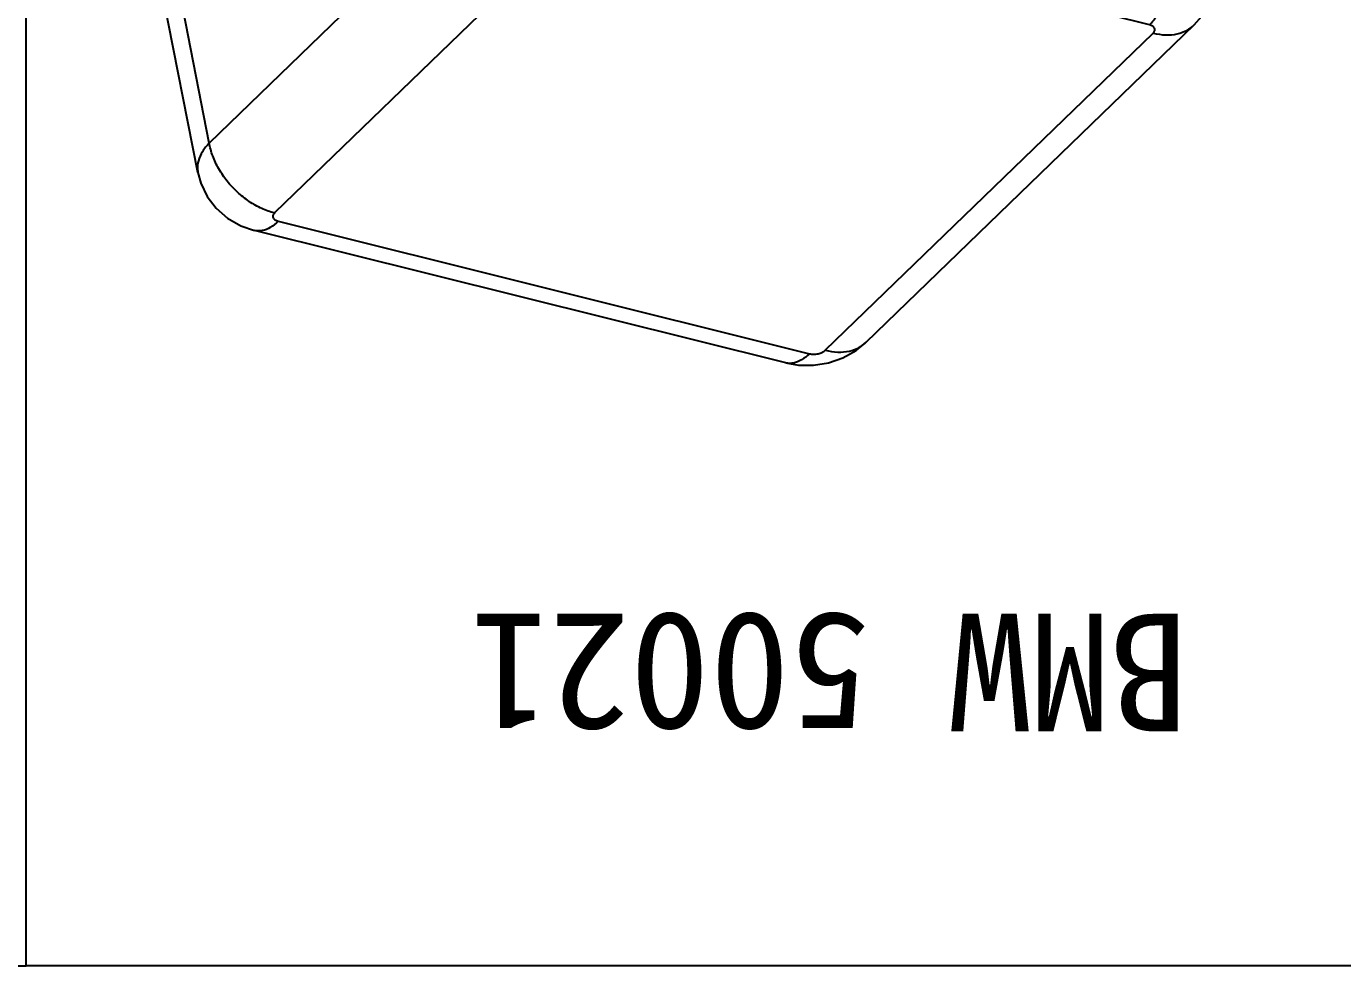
# Model space of a CAD drawing. Header units: millimetres. Extents: x 1786 to 3857, y -2202 to -1928.
# Drawn here: x 3327.5 to 3384.6, y -2159.9 to -2119.2 of the extents above; entities that cross this region are included whole.
import ezdxf

# ---------------------------------------------------------------- set-up
doc = ezdxf.new("R2010")
doc.units = ezdxf.units.MM
doc.layers.add('text', color=212, linetype='Continuous', lineweight=20)
doc.styles.add('样式 1', font='SimSun.ttf')

# ---------------------------------------------------------------- blocks, each defined once
blk = doc.blocks.new('*u239')
at = {"color": 7, "linetype": 'Continuous'}
for p, q in [((-4.505094130758152, 18.56057234950003, -3e-09), (18.52844931734217, 12.81807950209986, -3e-09)), ((-6.221000694958093, 18.01260972340015, -3e-09), (-20.43775849885787, 4.260282650399859, -3e-09)), ((17.49569713564188, 12.41734255660003, -3e-09), (-5.53715178245784, 18.15966188230004, -3e-09)), ((-7.999802496758093, 17.65951119889996, -3e-09), (-22.21813120845809, 3.905664174400044, -3e-09)), ((3.440790015642051, -1.692878032999943, -3e-09), (17.65754781944179, 12.05944904009993, -3e-09)), ((20.97898091894194, 10.30440497719997, -3e-09), (22.46550971074203, 2.739701513999989, -3e-09)), ((6.270953626041774, -4.725823958799992, -3e-09), (20.48752210794191, 9.026319977000185, -3e-09)), ((20.48752210794191, 9.026319977000185, -3e-09), (21.96578078424182, 1.504328664600052, -3e-09)), ((-20.27590781495792, 3.90238913389976, -3e-09), (2.756941103141799, -1.839930191899839, -3e-09)), ((23.22437047524181, 0.6560252306999246, -3e-09), (22.99060252284198, 2.365501802499921, -3e-09)), ((22.99078635224214, 2.364152750799803, -3e-09), (22.99060780814216, 2.365463120800086, -3e-09)), ((-23.20164689775811, 1.445292747599979, -3e-09), (-22.81291233985803, -6.353977404700117, -3e-09)), ((7.332424884141801, -12.65098714579995, -3e-09), (21.96578078424182, 1.504328664600052, -3e-09)), ((7.370629421741796, -12.64711927179997, -3e-09), (21.98196956824177, 1.486899992100007, -3e-09)), ((7.797159519442175, -13.11523267060011, -3e-09), (22.40836637434222, 1.018657655999959, -3e-09)), ((22.64208982854188, -0.6909209640998597, -3e-09), (22.40836637434222, 1.018657655999959, -3e-09)), ((-21.54878446585781, -0.01298741379991952, -3e-09), (1.483757728041837, -5.755230270199945, -3e-09)), ((-21.54878446585781, -0.01298741379991952, -3e-09), (-21.16230519005785, -7.7697639549001, -3e-09)), ((22.56705142694182, -0.9483150497001134, -3e-09), (7.937020284241953, -15.10041471539989, -3e-09)), ((22.64208982854188, -0.6909209640998597, -3e-09), (8.012293860042064, -14.84279313820002, -3e-09)), ((6.270953626041774, -4.725823958799992, -3e-09), (7.332424884141801, -12.65098714579995, -3e-09)), ((1.483757728041837, -5.755230270199945, -3e-09), (2.54548249704203, -13.68035225819995, -3e-09)), ((-23.04859089565798, -8.556014559200094, -3e-09), (-23.23338542805823, -6.836028592899993, -3e-09)), ((-21.16819418475779, -7.788713014700079, -3e-09), (-21.16125793455785, -7.790448601600019, -3e-09)), ((2.54548249704203, -13.68035225819995, -3e-09), (-21.16230519005785, -7.7697639549001, -3e-09)), ((-21.16125793455785, -7.790448601600019, -3e-09), (-21.00248218625802, -7.830032981799832, -3e-09)), ((-21.3508217492581, -8.391094800299925, -3e-09), (-21.1921369373581, -8.430656509100118, -3e-09)), ((-21.16581458915789, -10.11120540289994, -3e-09), (-21.3508217492581, -8.391094800299925, -3e-09)), ((-21.1921369373581, -8.430656509100118, -3e-09), (-21.00183942965805, -10.15208604820009, -3e-09)), ((-20.48906449135802, -9.055376075099957, -3e-09), (-20.98697768995817, -11.40861675470023, -3e-09)), ((-20.09476259415806, -8.77202919120009, -3e-09), (-20.59267579265816, -11.12526987039996, -3e-09)), ((-21.57877425115794, -10.17038749599988, -3e-09), (-21.02518419725811, -10.34726917670014, -3e-09)), ((-21.00183942965805, -10.15208604820009, -3e-09), (-21.16581458915789, -10.11120540289994, -3e-09)), ((-15.18074506095809, -10.22619133079979, -3e-09), (-5.022681680058213, -12.75869800730015, -3e-09)), ((-20.8610178596582, -10.38820547329988, -3e-09), (-21.0252886669582, -10.34725112000024, -3e-09)), ((-20.86093669475804, -10.38823074840002, -3e-09), (-20.77661551335814, -10.41440163280004, -3e-09)), ((-15.39325000025792, -10.87499608889993, -3e-09), (-5.235186619358046, -13.40750276539984, -3e-09)), ((-15.39325000025792, -10.87499608889993, -3e-09), (-15.20446698755813, -13.05546128269998, -3e-09)), ((-21.0167765134579, -11.98586344390014, -3e-09), (-20.82647562545799, -13.70732371050008, -3e-09)), ((-7.5115427549581, -15.16625337360006, -3e-09), (-17.66960613595802, -12.63374669709992, -3e-09)), ((-7.339533128857965, -15.09943496679989, -3e-09), (-17.49759650975784, -12.56692829029998, -3e-09)), ((-6.692582740658054, -15.17755905629997, -3e-09), (-15.20446698755813, -13.05546128269998, -3e-09)), ((7.797159519442175, -13.11523267060011, -3e-09), (8.012293860042064, -14.84279313820002, -3e-09)), ((-18.47466341115796, -13.3232610256, -3e-09), (-8.169895485158122, -15.89234261069987, -3e-09)), ((-5.235186619358046, -13.40750276539984, -3e-09), (-5.107939832757893, -14.87721757279996, -3e-09)), ((2.352085848841853, -13.65256009730001, -3e-09), (2.510861597142139, -13.69214447750005, -3e-09)), ((-20.82648113275809, -13.70727386659996, -3e-09), (-20.82675138835793, -13.7048083917, -3e-09)), ((-18.66399810285793, -13.92396434679995, -3e-09), (-18.47370112385806, -15.64539375420009, -3e-09)), ((-18.66399810285793, -13.92396434679995, -3e-09), (-8.359688066158014, -16.49293177560003, -3e-09)), ((-3.306705309258177, -15.43483499300009, -3e-09), (0.2678614877418113, -13.84863479060004, -3e-09)), ((2.162562908041764, -14.25321648620002, -3e-09), (2.372151981741808, -15.97945560549988, -3e-09)), ((2.162562908041764, -14.25321648620002, -3e-09), (2.321297782541933, -14.29279067610014, -3e-09)), ((-3.015041238258164, -15.99012090299993, -3e-09), (0.5591804683422197, -14.40407383320007, -3e-09)), ((0.5591804683422197, -14.40407383320007, -3e-09), (0.768769509341837, -16.1303129373, -3e-09)), ((2.321297782541933, -14.29279067610014, -3e-09), (2.536176780542064, -16.02034862639994, -3e-09)), ((-19.03450142845804, -15.65673911500016, -3e-09), (-18.33310038005811, -15.88145321299999, -3e-09)), ((-8.15009917075804, -18.21917085040013, -3e-09), (-18.47370112385806, -15.64539375420009, -3e-09)), ((-8.009139622457951, -18.45532467490011, -3e-09), (-18.33319908835801, -15.88143351610006, -3e-09)), ((2.536176780542064, -16.02034862639994, -3e-09), (2.372151981741808, -15.97945560549988, -3e-09)), ((-8.15009917075804, -18.21917085040013, -3e-09), (-8.359688066158014, -16.49293177560003, -3e-09)), ((-2.805452237757891, -17.71636002510013, -3e-09), (-3.015041238258164, -15.99012090299993, -3e-09)), ((0.6989311171419104, -16.38851863829996, -3e-09), (-2.875635683457858, -17.97471884230004, -3e-09)), ((0.768769509341837, -16.1303129373, -3e-09), (-2.805452237757891, -17.71636002510013, -3e-09)), ((2.677112514842065, -16.25649651369986, -3e-09), (2.512841712341924, -16.21554216159984, -3e-09))]:
    blk.add_line(p, q, dxfattribs=at)
at = {"color": 7, "linetype": 'Continuous', "elevation": -3e-09}
for points in [[(-4.50517525145824, 18.5605890116999), (-5.056367981258063, 18.654188858), (-5.706729030057886, 18.65981104100001), (-6.357361420457892, 18.55536624139995), (-6.98448441735809, 18.34031390979999), (-7.562924932457918, 18.01671433650017), (-7.999800736557972, 17.65950937870002)], [(20.97917935004216, 10.30332291109994), (20.84933275314188, 10.77089331160005), (20.57203576624215, 11.34603471249989), (20.18352563804183, 11.85611455959997), (19.6930656478421, 12.28539515439979), (19.11203276284186, 12.61722060769989), (18.52844886084222, 12.81807767359987)], [(-22.21812794245807, 3.905660802499824), (-22.55296890965792, 3.528251827599888), (-22.871451542258, 3.015918492000083), (-23.08654783605789, 2.459872129300038), (-23.19338803185792, 1.878135897300126), (-23.20161310045796, 1.444618058299966)], [(22.99076534194182, 2.364221374200042), (22.97816103474179, 2.44156281060009), (22.81975233734192, 2.884151940199899), (22.52033537934221, 3.288230934999774), (22.32714096594191, 3.443837571499898)], [(22.56704098724185, -0.9483168397000554), (22.92279958134213, -0.5260062584998195), (23.1668327273419, -0.01884695019998617), (23.23758898364213, 0.4984807481000644), (23.22396425494208, 0.6589105564999045)], [(-22.84946113915794, -5.620690504199956), (-22.92638798775806, -5.711648843399871), (-23.169312904658, -6.210492739000074), (-23.24125546675805, -6.719263414599936), (-23.23304996685783, -6.838998982099838)], [(-23.04888480185809, -8.553222298000037), (-23.03130722035803, -8.673335140799963), (-22.87171396325812, -9.124251892099892), (-22.56898710995802, -9.536050070400051), (-22.13216087535784, -9.889631264700029), (-21.57877425115794, -10.17038749599988)], [(-20.48632701185807, -9.011670693100086), (-20.48652203925803, -9.03975903060018), (-20.48910658515797, -9.055491610499985)], [(-20.98700625845777, -11.4088100150002), (-21.02540088755813, -11.70514198239994), (-21.01673953575801, -11.98621764200016)], [(-20.82674004805813, -13.70492842280009), (-20.80405336225795, -13.85437434730011), (-20.61031342915794, -14.39033670480012), (-20.24724497185798, -14.88040758219995), (-19.71976688645782, -15.30756537010006), (-19.03450142845804, -15.65673911500016)], [(2.677066258941977, -16.25647693339988), (3.291605599141803, -16.3705884638), (4.027762509541844, -16.41915368689979), (4.783193017141912, -16.38307652950016), (5.53345049984182, -16.26441482080008), (6.2539109294421, -16.06638055600001), (6.92043466854193, -15.79315483729988), (7.508115927142171, -15.45040202600012), (7.937138356642208, -15.10029222950016)], [(0.6989912150420423, -16.38849671720004), (0.9169433516422032, -16.30401546819985), (1.254245881641964, -16.2129133612998), (1.61437245504203, -16.15906586360006), (1.973300923341867, -16.14668859340009), (2.306906196442014, -16.17490919519992), (2.512740553741878, -16.21552325230004)], [(-8.009177815158182, -18.45531025970013), (-7.243288410158129, -18.59792992780012), (-6.345020117258173, -18.65981104100001), (-5.421307124057876, -18.62155803809992), (-4.501745180858052, -18.48541363129993), (-3.615949570657904, -18.25542777789997), (-2.875616894657924, -17.97470259810007)]]:
    blk.add_lwpolyline(points, dxfattribs=at)
at = {"color": 7, "linetype": 'Continuous'}
for centre, radius, start, end in [((21.4590827159418, 2.537110056500069, -3e-09), 1.0496927385, 14.936874208999, 19.92056307989848), ((21.48070042114205, 2.543442221099895, -3e-09), 1.0271734871, 11.13542683419988, 14.90641057329134), ((22.10315631164212, 0.5000795447999735, -3e-09), 1.1318908882, 3.153686284103778, 7.918269702503087), ((-21.78818931915794, -6.299712346100023, -3e-09), 1.0495069787, 175.7174828315886, 183.0654839678888), ((-21.77543653535804, -6.300975160000235, -3e-09), 1.0623185006, 172.79116140109, 175.7009259203109), ((-20.18602560105819, -9.118712315299945, -3e-09), 0.3094776142, 160.275461646105, 168.1949157809947), ((5.574546814341829, -10.79005503989993, -3e-09), 2.583524781, 313.3381629198157, 314.0436559531892), ((3.584491243841967, -9.384768477099897, -3e-09), 4.4391630548, 256.0040051279108, 256.4135931882892), ((-6.764996969357981, -12.16761583380003, -3e-09), 3.090171145, 256.0197630308984, 258.9553000500052), ((5.882432276342115, -12.63320374990008, -3e-09), 3.0689733367, 309.8397254973889, 313.9474313002855)]:
    blk.add_arc(centre, radius, start, end, dxfattribs=at)
for centre, major_axis, ratio, start_param, end_param in [((18.99670695464192, 2.240311160200008, -3e-09), (3.480454095099999, 0.4264473825), 0.5371483049, -0.6181932132, 0.0387019018), ((-19.32618614725789, -6.000491834900004, -3e-09), (3.480454095099999, 0.4264473825), 0.5371483049, 3.1028577267, 4.092293115099999), ((4.370316570441901, -11.90826668260001, -3e-09), (3.4746030341, 0.4224019066999999), 0.5390830832, -2.1878585232, -0.6189648485)]:
    blk.add_ellipse(centre, major_axis=major_axis, ratio=ratio, start_param=start_param, end_param=end_param, dxfattribs=at)
for points, start_tangent, end_tangent in [([(-5.53715178245784, 18.15966188230004, -3e-09), (-5.190624540457975, 18.42834798879994, -3e-09), (-4.846002278357901, 18.56530303770001, -3e-09), (-4.519622821158009, 18.56403411959991, -3e-09), (-4.505177624158023, 18.5605795657998, -3e-09)], (0.7187492327769499, 0.6952694012989109), (0.9699834703813759, -0.2431708600694222)), ([(-6.221000694958093, 18.01260972340015, -3e-09), (-6.76339100885798, 18.09014665279983, -3e-09), (-7.265544660057913, 18.04501418759992, -3e-09), (-7.703655555458226, 17.87935196709986, -3e-09), (-7.999771662357944, 17.65947922999976, -3e-09)], (-0.9702998288858179, 0.2419054403359967), (-0.7197625815705375, -0.6942203008922423)), ([(-5.53715178245784, 18.15966188230004, -3e-09), (-5.624519819858051, 18.17536957799985, -3e-09), (-5.718744430757852, 18.18081023369996, -3e-09), (-5.816008603158025, 18.17572512719994, -3e-09), (-5.912579751357953, 18.16030687519992, -3e-09), (-6.004751196658162, 18.13514618269983, -3e-09), (-6.088978639557808, 18.10121003150016, -3e-09), (-6.162028593158084, 18.05980328009991, -3e-09), (-6.221000694958093, 18.01260972340015, -3e-09)], (-0.970324363879684, 0.241807007469773), (-0.7188433684121227, -0.6951720734393129)), ([(17.49569713564188, 12.41734255660003, -3e-09), (17.84222484234215, 12.68602889279987, -3e-09), (18.18684739884202, 12.82298382609997, -3e-09), (18.51322694404189, 12.82171459900019, -3e-09), (18.52775165494222, 12.81824009029992, -3e-09)], (0.7187493085036255, 0.6952693230148733), (0.96995409895363, -0.2432879896810599)), ([(17.65754781944179, 12.05944904009993, -3e-09), (17.70030481834192, 12.11064991379999, -3e-09), (17.72526972344212, 12.16404320879997, -3e-09), (17.73136073914202, 12.21745989329997, -3e-09), (17.71833946934203, 12.26884966079979, -3e-09), (17.68670369974188, 12.31623985069996, -3e-09), (17.63766895524213, 12.35780806759999, -3e-09), (17.57312144984189, 12.39195883589991, -3e-09), (17.49569713564188, 12.41734255660003, -3e-09)], (0.7186477026350461, 0.6953743448656777), (-0.9702770970551374, 0.2419966010717001)), ([(17.65754781944179, 12.05944904009993, -3e-09), (18.21446053664204, 11.86291891700012, -3e-09), (18.75949439814212, 11.55671248020008, -3e-09), (19.26681047174179, 11.15534620800008, -3e-09), (19.7123578844421, 10.6778479443999, -3e-09), (20.07501403574224, 10.14685484849997, -3e-09), (20.33758599664179, 9.587540224400072, -3e-09), (20.48762561794183, 9.02642010560021, -3e-09)], (0.9702998471725099, -0.2419053669867699), (0.162234587754307, -0.9867522173961355)), ([(20.48752331984178, 9.026313787700019, -3e-09), (20.78368346684192, 9.404462471799889, -3e-09), (20.95537242774208, 9.792089044500017, -3e-09), (20.99612017794198, 10.1744395746, -3e-09), (20.97899320494207, 10.30335804559991, -3e-09)], (0.6937122256954688, 0.7202522807465722), (-0.1931737871560709, 0.981164557021798)), ([(-20.43775849885787, 4.260282650399859, -3e-09), (-20.98014821985817, 4.337819529700027, -3e-09), (-21.48230157565786, 4.292687273799856, -3e-09), (-21.92041247565794, 4.127025363500024, -3e-09), (-22.21719474965812, 3.906510062799953, -3e-09)], (-0.9702998471772336, 0.2419053669678234), (-0.7193073793769172, -0.6946919417798882)), ([(-20.43775849885787, 4.260282650399859, -3e-09), (-20.48051549765796, 4.209081776700032, -3e-09), (-20.50548040275817, 4.155688481700054, -3e-09), (-20.51157141845806, 4.102271797100002, -3e-09), (-20.49855014865807, 4.050882029599961, -3e-09), (-20.46691437905793, 4.003491839800063, -3e-09), (-20.41787963455818, 3.961923622900031, -3e-09), (-20.35333212915793, 3.92777285459988, -3e-09), (-20.27590781495792, 3.90238913389976, -3e-09)], (-0.7186477026350461, -0.6953743448656777), (0.9702770970551374, -0.2419966010717001)), ([(-20.27590781495792, 3.90238913389976, -3e-09), (-20.60791249125805, 3.514709272699974, -3e-09), (-20.90965446415794, 3.026415007900141, -3e-09), (-21.16682875445804, 2.460655387099905, -3e-09), (-21.36724324715806, 1.844251934200202, -3e-09), (-21.50139669475811, 1.206427095499976, -3e-09), (-21.5629291525579, 0.5774188617999698, -3e-09), (-21.54892349075817, -0.01295275350003067, -3e-09)], (-0.7187493085000184, -0.6952693230186022), (0.09195571866704841, -0.9957630972296707)), ([(21.98196956824177, 1.486899992100007, -3e-09), (22.23579043264181, 1.777715428600004, -3e-09), (22.42128046464222, 2.109748314399894, -3e-09), (22.50528684564188, 2.461160315699999, -3e-09), (22.48853576214196, 2.74181887829991, -3e-09)], (0.7187028793055996, 0.6953173169696271), (-0.193210184475779, 0.9811573903379801)), ([(22.40836639604186, 1.018657484599998, -3e-09), (22.69473853914224, 1.347397229099897, -3e-09), (22.90347951454214, 1.721826886000144, -3e-09), (22.99794047244177, 2.117881262100127, -3e-09), (22.99061142654182, 2.36412916900008, -3e-09)], (0.7181005716141431, 0.6959393429368977), (-0.1336019158170384, 0.9910350791420136)), ([(-23.20160704985801, 1.444616113899883, -3e-09), (-23.20068314355785, 1.428759232499942, -3e-09), (-23.10964881875816, 1.072264698899971, -3e-09), (-22.8881799203582, 0.7377331518000574, -3e-09), (-22.54476543845794, 0.4379911076998724, -3e-09), (-22.09257281505779, 0.184521016799863, -3e-09), (-21.54878420015802, -0.01299270370009253, -3e-09)], (0.04982368761810518, -0.9987580288298732), (0.9613763897551094, -0.2752370564103458)), ([(21.98196956824177, 1.486899992100007, -3e-09), (22.13043492444194, 1.42240312469994, -3e-09), (22.26346473124204, 1.310926406800036, -3e-09), (22.36102765394207, 1.169255182800043, -3e-09), (22.40843266084221, 1.018721777099927, -3e-09)], (0.9702998306415058, -0.2419054332938081), (0.1294914604888776, -0.991580537152912)), ([(23.23333301904222, 0.5623498659999768, -3e-09), (23.17975030324214, 0.1334761405000791, -3e-09), (22.97507735434192, -0.2944293051000386, -3e-09), (22.64208987094207, -0.6909213123999507, -3e-09)], (0.05499051749202874, -0.9984868767219522), (-0.7180206820492084, -0.6960217670084676)), ([(22.56701457974214, -0.9482773372001247, -3e-09), (22.63073242334212, -0.8442469637998329, -3e-09), (22.64220774024216, -0.6908069042999614, -3e-09)], (0.7152641327040289, 0.6988542197534143), (-0.1294914672624039, 0.9915805362683506)), ([(2.756941103141799, -1.839930191899839, -3e-09), (2.844309140542009, -1.855637887500052, -3e-09), (2.93853375144181, -1.861078543299982, -3e-09), (3.035797923841983, -1.855993436699919, -3e-09), (3.132369072041911, -1.840575184700128, -3e-09), (3.22454051734212, -1.815414492200034, -3e-09), (3.308767960142177, -1.781478340999911, -3e-09), (3.381817913741997, -1.74007158960012, -3e-09), (3.440790015642051, -1.692878032999943, -3e-09)], (0.970324363879684, -0.241807007469773), (0.7188433684121227, 0.6951720734393129)), ([(3.440790015642051, -1.692878032999943, -3e-09), (3.997703359942079, -1.889408487299988, -3e-09), (4.542737594842038, -2.195615353499988, -3e-09), (5.050053745042078, -2.596981980999999, -3e-09), (5.495600973642013, -3.074480386299911, -3e-09), (5.858256784042169, -3.605473331800113, -3e-09), (6.120828394742148, -4.164787511600025, -3e-09), (6.270867814541816, -4.725906966999901, -3e-09)], (0.9702998288940825, -0.2419054403028468), (0.1622346608840182, -0.98675220537268)), ([(2.756941103141799, -1.839930191899839, -3e-09), (2.424936857241846, -2.227609542100026, -3e-09), (2.123195100842167, -2.715903283600028, -3e-09), (1.866020817141816, -3.28166254810003, -3e-09), (1.665606172341995, -3.898065931299925, -3e-09), (1.531452499241823, -4.535891025000183, -3e-09), (1.469919842842046, -5.164899787700051, -3e-09), (1.483925426642145, -5.755272079099996, -3e-09)], (-0.7187492328042759, -0.695269401270662), (0.0919556175854879, -0.9957631065642428)), ([(1.483758604741979, -5.75523678970012, -3e-09), (2.094112070942174, -5.845459655600052, -3e-09), (2.751433817042198, -5.868603156200152, -3e-09), (3.430708431541916, -5.823828017199958, -3e-09), (4.105888329641857, -5.712840870699893, -3e-09), (4.751092488641916, -5.539898813500031, -3e-09), (5.341587795741816, -5.311628001899862, -3e-09), (5.854733861141995, -5.036792336300095, -3e-09), (6.270954346941835, -4.725829364600031, -3e-09)], (0.9782381386263378, -0.207485286555163), (0.7441266790001462, 0.668038536014363)), ([(-23.23287182285821, -6.838944733200151, -3e-09), (-23.20058185215794, -7.012153579500136, -3e-09), (-23.0358022709579, -7.378297057000054, -3e-09), (-22.74521709985811, -7.714033239999935, -3e-09), (-22.34179397735807, -8.003856870800064, -3e-09), (-21.86034199465803, -8.231563513700166, -3e-09), (-21.3508217492581, -8.391094800299925, -3e-09)], (0.1088512796998494, -0.9940580460454537), (0.9700782343669917, -0.2427925435581167)), ([(-22.83619452395806, -6.355837110299944, -3e-09), (-22.80278594365791, -6.567853943600085, -3e-09), (-22.65641776525808, -6.892988550700011, -3e-09), (-22.39830429365793, -7.190943882199917, -3e-09), (-22.04002295445798, -7.447934868299853, -3e-09), (-21.61257296055783, -7.649611068699869, -3e-09), (-21.16819418475779, -7.788713014700079, -3e-09)], (0.05341204251550868, -0.9985725580619175), (0.9698951821978765, -0.24352276187114)), ([(-21.16125793455785, -7.790448601600019, -3e-09), (-21.24730191565777, -7.905373986400036, -3e-09), (-21.31347064585816, -8.059685868400038, -3e-09), (-21.34980073135785, -8.23014864939978, -3e-09), (-21.3508217492581, -8.391094800299925, -3e-09)], (-0.7187493084692692, -0.6952693230503898), (0.1152151057238804, -0.9933405656737447)), ([(-21.03464224485788, -7.865085635000014, -3e-09), (-21.08852777175798, -7.944961203100092, -3e-09), (-21.15469620735803, -8.099274393900032, -3e-09), (-21.19102529805787, -8.26973580010008, -3e-09), (-21.19204600255807, -8.43067917999997, -3e-09)], (-0.6336681785625252, -0.7736049634517941), (0.1152151190945584, -0.993340564122913)), ([(-21.00248218625802, -7.830032981799832, -3e-09), (-21.03464224485788, -7.865085635000014, -3e-09)], (-0.7187493122738237, -0.6952693191173515), (-0.6336681781393345, -0.7736049637984341)), ([(-21.00248218625802, -7.830032981799832, -3e-09), (-20.71134590785823, -7.924551597200207, -3e-09), (-20.46522989695814, -8.051478833599958, -3e-09), (-20.2750794187582, -8.205567253000027, -3e-09), (-20.14739885105791, -8.381353954300039, -3e-09), (-20.08657324545811, -8.572875522899949, -3e-09), (-20.09476259415806, -8.77202919120009, -3e-09)], (0.97026967446442, -0.2420263597518012), (-0.2069083034252071, -0.9783603395343163)), ([(-22.97173329835823, -8.86501932379997, -3e-09), (-23.04852145975792, -8.55612057329995, -3e-09)], (-0.3661667991819241, 0.9305492330752118), (-0.1084219881436749, 0.994104960498122)), ([(-21.19213693385791, -8.430656561200067, -3e-09), (-20.96753890295804, -8.503295303300092, -3e-09), (-20.77860367085805, -8.600627551999878, -3e-09), (-20.63264395875785, -8.718865127699928, -3e-09), (-20.53449412125792, -8.853938480800025, -3e-09), (-20.48759922225781, -9.001303625399942, -3e-09), (-20.48633672755795, -9.011640090399851, -3e-09)], (0.9706592535524199, -0.2404591721957371), (0.1090732839054131, -0.9940337110672299)), ([(-21.16581454475818, -10.11120577659995, -3e-09), (-21.76748140015798, -9.914915535499858, -3e-09), (-22.288677015958, -9.642474014299978, -3e-09), (-22.69070947765795, -9.3048681227001, -3e-09), (-22.94861319845813, -8.919881765600167, -3e-09), (-22.97173329835823, -8.86501932379997, -3e-09)], (-0.9700543706341771, 0.2428878712771199), (-0.366166799235127, 0.9305492330542765)), ([(-20.09476259415806, -8.77202919120009, -3e-09), (-20.26054934185777, -8.804200623500037, -3e-09), (-20.3944535266578, -8.888219275999973, -3e-09), (-20.47631245085813, -9.011433992900038, -3e-09), (-20.47734495325813, -9.014264104599988, -3e-09)], (-0.9997446190617367, -0.02259859856501951), (-0.3380300161295528, -0.9411353293737593)), ([(-21.02507819105813, -10.34631157349986, -3e-09), (-21.05392429615813, -10.33608672060018, -3e-09), (-21.1271165792582, -10.25376244680001, -3e-09), (-21.16601930815796, -10.11115436439991, -3e-09)], (-0.9758325696206014, 0.2185195553438046), (-0.1152150806843658, 0.9933405685780156)), ([(-20.73928587145792, -10.24094764649999, -3e-09), (-20.77724561915784, -10.22468748000006, -3e-09), (-21.00183942455806, -10.15208611449998, -3e-09)], (-0.9130230768232778, 0.4079079077293733), (-0.9706998076398327, 0.240295408711844)), ([(-20.96284627765817, -10.29471578829998, -3e-09), (-21.00174850615804, -10.15210871640011, -3e-09)], (-0.4476063178709769, 0.8942307220186445), (-0.1152151056994498, 0.9933405656765785)), ([(-17.66960613595802, -12.63374669709992, -3e-09), (-18.08379425655812, -12.49316907989987, -3e-09), (-18.41931365035816, -12.29783529560018, -3e-09), (-18.65414950185823, -12.05914819520012, -3e-09), (-18.77707642185806, -11.78867569110002, -3e-09), (-18.78173053635783, -11.50019856739982, -3e-09), (-18.66789769715797, -11.20818737819991, -3e-09), (-18.44130047015778, -10.92732709839993, -3e-09), (-18.11333374765809, -10.6717406718999, -3e-09), (-17.70048564855779, -10.45427720230009, -3e-09), (-17.22352605385822, -10.28587463110011, -3e-09), (-16.70635233555822, -10.1749832631001, -3e-09), (-16.17539858955797, -10.12721792399998, -3e-09), (-15.65630110725806, -10.14495052009988, -3e-09), (-15.18074506095809, -10.22619133079979, -3e-09)], (-0.9702998288891851, 0.2419054403224905), (0.9702998288891851, -0.2419054403224905)), ([(-15.18074506095809, -10.22619133079979, -3e-09), (-15.2565324521579, -10.32090564810005, -3e-09), (-15.3207111365582, -10.44523719790004, -3e-09), (-15.36740752325795, -10.58780723859991, -3e-09), (-15.3923479894579, -10.7355678537001, -3e-09), (-15.39325000025792, -10.87499608889993, -3e-09)], (-0.7187493085448229, -0.6952693229722847), (0.08625655242809512, -0.9962729581611754)), ([(-20.86080744855781, -10.3872658567002, -3e-09), (-20.88965466745776, -10.3770404359002, -3e-09), (-20.96284627765817, -10.29471578829998, -3e-09)], (-0.975832245343347, 0.2185210034485515), (-0.4476063176614251, 0.8942307221235355)), ([(-18.24006127085795, -12.08795327279995, -3e-09), (-18.2468924387581, -12.03992768860007, -3e-09), (-18.21546433615822, -11.79233327829979, -3e-09), (-18.07717930075796, -11.54671920659985, -3e-09), (-17.84007384705819, -11.31735945619994, -3e-09), (-17.51792785955786, -11.1175837525002, -3e-09), (-17.12946300455815, -10.95900216270002, -3e-09), (-16.69725567345813, -10.85083099000008, -3e-09), (-16.24642460515815, -10.79935673289992, -3e-09), (-15.80316870035813, -10.80757083729986, -3e-09), (-15.39325000025792, -10.87499608889993, -3e-09)], (-0.1856305312250202, 0.9826196140303312), (0.9702998287283752, -0.241905440967511)), ([(-20.59267579265816, -11.12526987039996, -3e-09), (-20.758460666058, -11.15744057770007, -3e-09), (-20.89236510705814, -11.24145840270012, -3e-09), (-20.97422516775805, -11.3646733777, -3e-09), (-20.98687070585811, -11.4086390990999, -3e-09)], (-0.9997446187438643, -0.02259861262744894), (-0.205047591103877, -0.9787520040247669)), ([(-20.59267579265816, -11.12526987039996, -3e-09), (-20.61204623015783, -11.588016767, -3e-09), (-20.47080638245779, -12.03501952480019, -3e-09), (-20.17175217435806, -12.44720755670005, -3e-09), (-19.72587666515801, -12.80808531039997, -3e-09), (-19.15158103315798, -13.10370328930003, -3e-09), (-18.47466341115796, -13.3232610256, -3e-09)], (-0.2067947490584592, -0.9783843476680568), (0.9702805764897837, -0.241982649970309)), ([(-21.01673306125804, -11.98610956870016, -3e-09), (-21.01292996765778, -12.01748696999994, -3e-09), (-20.85761970715794, -12.5081722683999, -3e-09), (-20.5290972712578, -12.96073416729996, -3e-09), (-20.03945884615814, -13.3571022955, -3e-09), (-19.40883278315778, -13.68200958170019, -3e-09), (-18.66399806705795, -13.92396463270006, -3e-09)], (0.1091834239518128, -0.9940216194500795), (0.9701849660402947, -0.242365698211179)), ([(-18.24016420625821, -12.08797271879985, -3e-09), (-18.19041277825818, -12.19502211010013, -3e-09), (-18.055407653158, -12.3258198346, -3e-09), (-17.82446672985816, -12.45690990989988, -3e-09), (-17.49759650975784, -12.56692829029998, -3e-09)], (0.1825512535823065, -0.9831963383859444), (0.9702998289146266, -0.2419054402204429)), ([(-17.66960613595802, -12.63374669709992, -3e-09), (-17.58914611215823, -12.57731783179997, -3e-09), (-17.51137693955798, -12.56433867009991, -3e-09), (-17.49763442545782, -12.56707271470009, -3e-09)], (0.7187493084121874, 0.6952693231093995), (0.9672250124719715, -0.2539208050723584)), ([(-15.20446698755813, -13.05546128269998, -3e-09), (-15.58555529005798, -12.9927781593999, -3e-09), (-15.8057664516582, -12.98169235470004, -3e-09)], (-0.970299828896564, 0.2419054402928938), (-0.9999147231369593, 0.01305934354928822)), ([(-5.022681680058213, -12.75869800730015, -3e-09), (-4.608493559458111, -12.89927562450021, -3e-09), (-4.27297416565807, -13.09460940889994, -3e-09), (-4.03813831405796, -13.3332965093, -3e-09), (-3.915211394158177, -13.60376901329983, -3e-09), (-3.910557279657951, -13.89224613709985, -3e-09), (-4.02439011875822, -14.18425732620017, -3e-09), (-4.250987345757949, -14.46511760600015, -3e-09), (-4.578954068258099, -14.72070403250018, -3e-09), (-4.99180216745799, -14.93816750209999, -3e-09), (-5.468761762057966, -15.10657007329996, -3e-09), (-5.985935480357966, -15.21746144140002, -3e-09), (-6.516889226457806, -15.26522678049992, -3e-09), (-7.035986708658129, -15.24749418429997, -3e-09), (-7.356995779558019, -15.20055089969992, -3e-09)], (0.9702998288923458, -0.2419054403098127), (-0.9814155889116862, 0.1918943507274986)), ([(-5.022681680058213, -12.75869800730015, -3e-09), (-5.098469016457784, -12.85341223880005, -3e-09), (-5.162647744058177, -12.97774384650006, -3e-09), (-5.209344164758022, -13.12031400629985, -3e-09), (-5.234284620058133, -13.26807465820002, -3e-09), (-5.235186623157915, -13.40750276439985, -3e-09)], (-0.7187493084874695, -0.6952693230315748), (0.08625655252623281, -0.9962729581526789)), ([(2.321297782541933, -14.29279067610014, -3e-09), (2.883368971642085, -14.40041784000005, -3e-09), (3.54106489104197, -14.45671214710001, -3e-09), (4.255036449741965, -14.44546617369997, -3e-09), (4.978157521241883, -14.36245708329989, -3e-09), (5.677298451441857, -14.2116976195, -3e-09), (6.340019838041826, -13.99586113110013, -3e-09), (6.934856913941985, -13.72513535010012, -3e-09), (7.426519316141821, -13.42204229170011, -3e-09), (7.797159539542008, -13.11523284560008, -3e-09)], (0.970520753734652, -0.2410175648585037), (0.7193984071443174, 0.6945976762113584)), ([(2.541680735342197, -13.69970936549998, -3e-09), (3.008731273342164, -13.78794820929988, -3e-09), (3.592527430242171, -13.83838571380011, -3e-09), (4.22643272794221, -13.82875680179995, -3e-09), (4.868562262642172, -13.75524103599992, -3e-09), (5.489422562642176, -13.62138415370009, -3e-09), (6.077917971341776, -13.42956194049998, -3e-09), (6.606015389842014, -13.18886627790016, -3e-09), (7.042363713741906, -12.91937486159986, -3e-09), (7.347627486041802, -12.66909341780001, -3e-09)], (0.972015233082774, -0.2349178295809847), (0.7273020454227792, 0.6863175174245821)), ([(7.370629421741796, -12.64711927179997, -3e-09), (7.519095442141861, -12.7116165555999, -3e-09), (7.652125238142162, -12.82309357629993, -3e-09), (7.74968777344202, -12.96476461900011, -3e-09), (7.797092514441829, -13.11529748659996, -3e-09)], (0.9702998288954804, -0.2419054402972402), (0.129491467094957, -0.9915805362902177)), ([(-18.47466341115796, -13.3232610256, -3e-09), (-18.56070739225788, -13.4381864103002, -3e-09), (-18.62687612245782, -13.59249829229998, -3e-09), (-18.66320620795796, -13.76296107329995, -3e-09), (-18.66422722585821, -13.92390722420009, -3e-09)], (-0.7187493084692692, -0.6952693230503898), (0.1152151057238804, -0.9933405656737447)), ([(-5.235186619358046, -13.40750276539984, -3e-09), (-4.882427948557961, -13.53022057420003, -3e-09), (-4.607329962358108, -13.70109923990003, -3e-09), (-4.425881167957868, -13.91020717049992, -3e-09), (-4.348625789258222, -14.14539247209996, -3e-09), (-4.347152010658192, -14.16463231319995, -3e-09)], (0.9702998290717946, -0.2419054395900313), (0.05797958564114147, -0.9983177688736596)), ([(0.2678614877418113, -13.84863479060004, -3e-09), (0.5903354011420561, -13.72787665890019, -3e-09), (0.9413091061419436, -13.63890319450002, -3e-09), (1.305841380742095, -13.58577805010009, -3e-09), (1.671153750041867, -13.57026361330009, -3e-09), (2.024813210642151, -13.59291419829992, -3e-09), (2.352085848841853, -13.65256009730001, -3e-09)], (0.9140955129561911, 0.4054989435169444), (0.9703136380791203, -0.2418500439480253)), ([(2.352085848841853, -13.65256009730001, -3e-09), (2.266041867741933, -13.76748548200021, -3e-09), (2.199873137642044, -13.92179736390017, -3e-09), (2.163543052041859, -14.09226014490014, -3e-09), (2.162522034242102, -14.25320629589987, -3e-09)], (-0.7187493084692692, -0.6952693230503898), (0.1152151057238804, -0.9933405656737447)), ([(2.510861597142139, -13.69214447750005, -3e-09), (2.424818175441942, -13.80706887450015, -3e-09), (2.35864933934181, -13.96138031110013, -3e-09), (2.322318907842146, -14.13184357599994, -3e-09), (2.32129778214221, -14.2927906760001, -3e-09)], (-0.7187493026622233, -0.6952693290535459), (0.1152150984685915, -0.9933405665152677)), ([(-18.47370108695804, -15.64539405030018, -3e-09), (-19.21923260495805, -15.40311665009995, -3e-09), (-19.84962723255785, -15.07817611680002, -3e-09), (-20.33882825035789, -14.68207392049999, -3e-09), (-20.66715278475795, -14.22988522590003, -3e-09), (-20.82257323845806, -13.73935561140001, -3e-09), (-20.82646429005808, -13.70727201970021, -3e-09)], (-0.9701727348341947, 0.2424146542277084), (-0.1090050968345165, 0.9940411907280794)), ([(-7.339533128857965, -15.09943496679989, -3e-09), (-6.956617558757898, -15.16608511329991, -3e-09), (-6.525963099858018, -15.18479970850012, -3e-09), (-6.074166378758036, -15.15063091879983, -3e-09), (-5.631265642058224, -15.06459590610007, -3e-09), (-5.226245439157992, -14.93368682070013, -3e-09), (-4.884762615157797, -14.7706913479999, -3e-09), (-4.625048475457788, -14.59320572079992, -3e-09), (-4.45386896395803, -14.4207869943998, -3e-09), (-4.366310961258023, -14.27189703449994, -3e-09), (-4.347142046958197, -14.16463173450006, -3e-09)], (0.9702998288837775, -0.2419054403441811), (-0.05928106112915284, 0.9982413314381456)), ([(0.2678614877418113, -13.84863479060004, -3e-09), (0.3649176630419788, -13.94633760159991, -3e-09), (0.454277058741809, -14.08601941640018, -3e-09), (0.5224850766421696, -14.24664643030019, -3e-09), (0.559272523942127, -14.40403298379988, -3e-09)], (0.8034536452351949, -0.5953673151578592), (0.1261937726064436, -0.9920056107479197)), ([(0.5591804768419024, -14.40407388670019, -3e-09), (0.8080336321418145, -14.31057388780005, -3e-09), (1.077620988041872, -14.24208114470002, -3e-09), (1.35748019984203, -14.20123652350003, -3e-09), (1.638095088042064, -14.18934897439999, -3e-09), (1.909936771542107, -14.20689156570006, -3e-09), (2.162562910341876, -14.25321650909996, -3e-09)], (0.9134533866371157, 0.406943374981316), (0.9699349713025688, -0.2433642361652287)), ([(-7.5115427549581, -15.16625337360006, -3e-09), (-7.431082669258103, -15.10982448110008, -3e-09), (-7.353313543358126, -15.09684534860003, -3e-09), (-7.339571043758042, -15.09957939080005, -3e-09)], (0.7187493086224612, 0.6952693228920245), (0.9672250190915054, -0.2539207798574925)), ([(7.848546191942205, -14.98968277840004, -3e-09), (7.558023876742027, -15.20784098860008, -3e-09), (6.976165627942009, -15.54077246670022, -3e-09), (6.292504467941853, -15.81828954399998, -3e-09), (5.543927079441801, -16.02335668780006, -3e-09), (4.759040951842053, -16.1483651184999, -3e-09), (3.967351797041829, -16.18836428670011, -3e-09), (3.212790476241935, -16.1427468582001, -3e-09), (2.536176831642024, -16.02034900230001, -3e-09)], (-0.7673822244158511, -0.6411899263483329), (-0.970544475664229, 0.2409220221516642)), ([(7.937104969341817, -15.10025815860013, -3e-09), (8.000701038542047, -14.99634738240002, -3e-09), (8.012176600741896, -14.84290656689996, -3e-09)], (0.7147432751497239, 0.699386910535396), (-0.129491447968431, 0.9915805387879693)), ([(-18.33298863785785, -15.88049394190011, -3e-09), (-18.36183518285816, -15.87026886479998, -3e-09), (-18.43502720155811, -15.78794444049981, -3e-09), (-18.47392973045817, -15.6453367603001, -3e-09)], (-0.9758324423179338, 0.218520123832604), (-0.1152150827509518, 0.9933405683383175)), ([(-8.169895485158122, -15.89234261069987, -3e-09), (-8.255938867758232, -16.00726694200011, -3e-09), (-8.322107712458092, -16.16157835519994, -3e-09), (-8.358438166857923, -16.33204165560005, -3e-09), (-8.359459300558228, -16.4929888091001, -3e-09)], (-0.7187492911263847, -0.6952693409789615), (0.1152150835160673, -0.9933405682495735)), ([(-8.169895485158122, -15.89234261069987, -3e-09), (-7.409476876458029, -16.03112715740008, -3e-09), (-6.58458933225802, -16.08433951889992, -3e-09), (-5.72821261775789, -16.04812625370005, -3e-09), (-4.874137641757898, -15.9234248491, -3e-09), (-4.055968673657844, -15.7156122893, -3e-09), (-3.306705309258177, -15.43483499300009, -3e-09)], (0.9703190394115424, -0.2418283725195658), (0.9140810135111318, 0.4055316272973811)), ([(-3.306705309258177, -15.43483499300009, -3e-09), (-3.209651097658025, -15.53253530220013, -3e-09), (-3.120291748357886, -15.67221578420003, -3e-09), (-3.052082595757838, -15.8328439718, -3e-09), (-3.015294271358016, -15.99023318550007, -3e-09)], (0.8034536484911171, -0.5953673107639624), (0.126193758347651, -0.9920056125617913)), ([(2.372151984841821, -15.97945563489998, -3e-09), (2.119521343941869, -15.93309324680013, -3e-09), (1.847676835242055, -15.91552761030016, -3e-09), (1.567060978341942, -15.92740739620012, -3e-09), (1.287202709441772, -15.96825977409981, -3e-09), (1.01761811344204, -16.03677556830007, -3e-09), (0.7687695196418645, -16.13031300540001, -3e-09)], (-0.9698939624025125, 0.2435276199841695), (-0.913386094741544, -0.4070943894636617)), ([(2.512952667942045, -16.21458010720016, -3e-09), (2.484202223341981, -16.20437567289991, -3e-09), (2.411012132642099, -16.1220501442001, -3e-09), (2.37211106604218, -15.97944540480012, -3e-09)], (-0.9756667414131782, 0.2192587733710795), (-0.1152151124971166, 0.9933405648881339)), ([(-8.359688027157972, -16.49293206189986, -3e-09), (-7.522981802258073, -16.64527096699999, -3e-09), (-6.617082250557814, -16.70343486589991, -3e-09), (-5.676665470157786, -16.66359378620018, -3e-09), (-4.738701275057792, -16.52677965620001, -3e-09), (-3.840039893657831, -16.29886001680006, -3e-09), (-3.015041203657802, -15.99012122590011, -3e-09)], (0.9704145026376769, -0.2414450104484873), (0.9142374576925835, 0.4051788135524881)), ([(0.6982964875419384, -16.38682195489991, -3e-09), (0.7260881291422265, -16.36977304480001, -3e-09), (0.7684305477419002, -16.27657946220006, -3e-09), (0.768861556542106, -16.13027209170014, -3e-09)], (0.9237055630849508, 0.3831031619889272), (-0.1261937585695084, 0.9920056125335686)), ([(2.575284096842097, -16.16300682869996, -3e-09), (2.536381868341778, -16.02039975680009, -3e-09)], (-0.4476063173446208, 0.8942307222821113), (-0.1152151057768746, 0.9933405656675981)), ([(2.648475707042053, -16.24533147629995, -3e-09), (2.575284096842097, -16.16300682869996, -3e-09)], (-0.8921441634234046, 0.4517508070491447), (-0.447606317142559, 0.8942307223832532)), ([(2.677274858342116, -16.25554612399992, -3e-09), (2.648475707042053, -16.24533147629995, -3e-09)], (-0.9757525744468982, 0.2188764799156141), (-0.8921441628939476, 0.4517508080947474)), ([(-2.805452201658227, -17.71636036030009, -3e-09), (-3.631276222058204, -18.02531769300003, -3e-09), (-4.529788621957778, -18.25309131850008, -3e-09), (-5.467036621258103, -18.38976013789988, -3e-09), (-6.406744012258059, -18.4296211935, -3e-09), (-7.312519723257992, -18.37157911560007, -3e-09), (-8.15009913035783, -18.2191711477999, -3e-09)], (-0.914257562669256, -0.4051334460422534), (-0.9704267068261822, 0.241395954146898)), ([(-8.008968488058144, -18.45437625680006, -3e-09), (-8.037776430358008, -18.44415963739993, -3e-09), (-8.11096804045792, -18.36183498980017, -3e-09), (-8.149870268957784, -18.21922791789984, -3e-09)], (-0.9757671569810386, 0.2188114607536391), (-0.1152151057064778, 0.9933405656757633)), ([(-2.876306681258029, -17.97303729409987, -3e-09), (-2.848479481957838, -17.95597405140006, -3e-09), (-2.80613643705783, -17.86278070629987, -3e-09), (-2.805705239158215, -17.71647229349992, -3e-09)], (0.9238414325739125, 0.3827754008028482), (-0.1261937335640825, 0.9920056157145268))]:
    blk.add_spline(points, degree=3, dxfattribs=dict(at, start_tangent=start_tangent, end_tangent=end_tangent))
blk = doc.blocks.new('*u275')
at = {"layer": 'Defpoints', "color": 2}
for points in [[(0, 81.44870011521061), (-58.23737594915019, 81.44870011521061), (-58.23737594915019, 0), (0, 0)], [(0, 81.44870011521061), (58.23737594915019, 81.44870011521061), (58.23737594915019, 0), (0, 0)]]:
    blk.add_lwpolyline(points, close=True, dxfattribs=at)
blk.add_blockref('*u239', (29.81858556397583, 36.75698756185102))
at = {"layer": 'text', "insert": (7.790265420393553, 68.70217479124176), "char_height": 5.099438284061161, "attachment_point": 4, "line_spacing_factor": 0.9, "style": '样式 1'}
blk.add_mtext('{\\fSimHei|b0|i0|c134|p2;BMW 50021}', dxfattribs=at)

msp = doc.modelspace()

# ---------------------------------------------------------------- block references
at = {"rotation": 180}
for p in [(3269.262219305252, -2078.474951676098, -2.70000000000006e-09), (3385.736971203552, -2078.474951676098, -2.70000000000006e-09)]:
    msp.add_blockref('*u275', p, dxfattribs=at)

doc.saveas('drawing.dxf')
